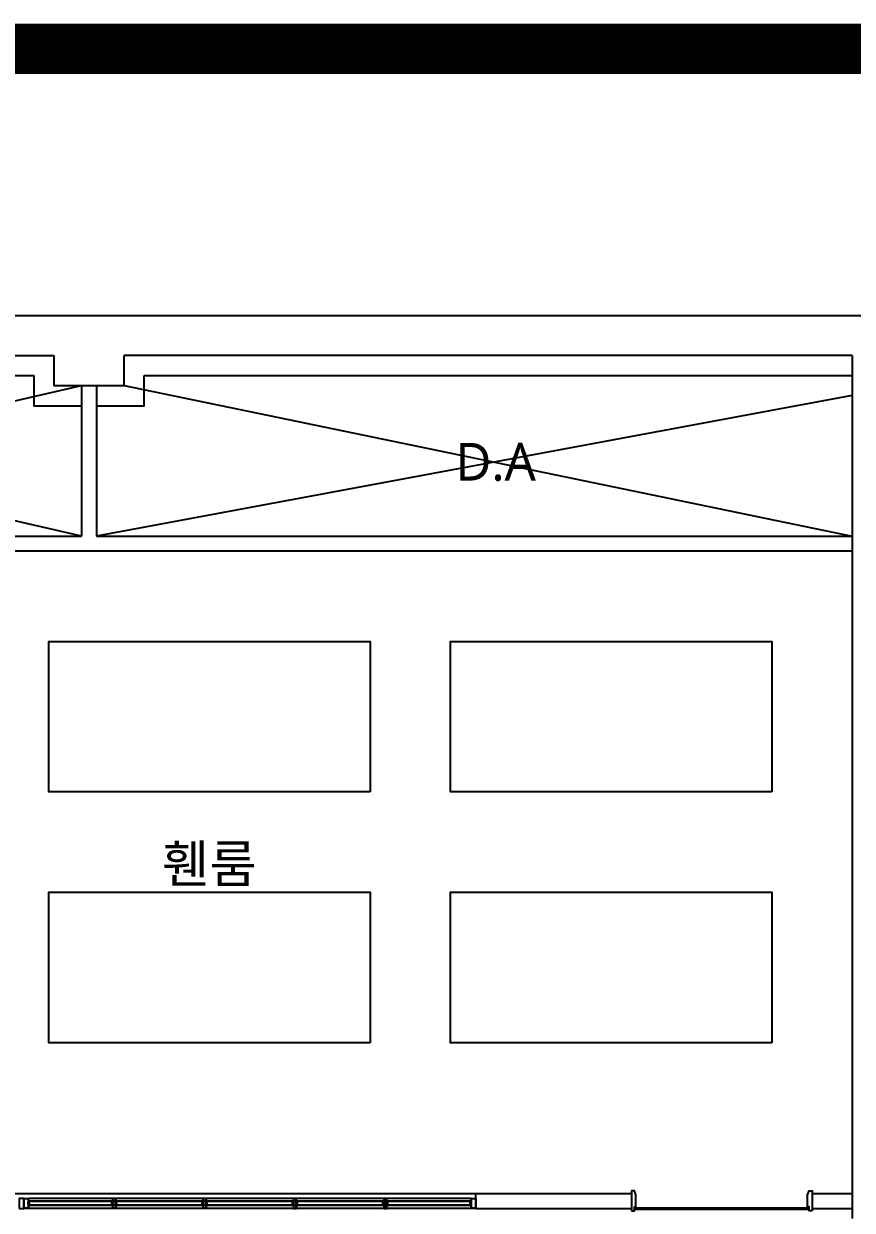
# Model space of a CAD drawing. Header units: millimetres. Extents: x -38475 to 94728, y -31127 to 90245.
# Drawn here: x 20224 to 28475, y 60176 to 72002 of the extents above; entities that cross this region are included whole.
import ezdxf
from ezdxf.enums import TextEntityAlignment as Align

# ---------------------------------------------------------------- set-up
doc = ezdxf.new("R2010")
doc.units = ezdxf.units.MM
doc.linetypes.add('HIDDEN', pattern=[9.525, 6.35, -3.175])
doc.layers.add('e-plan', color=9, linetype='Continuous')
doc.layers.add('구역', color=5, linetype='Continuous')
doc.styles.add('xr_plan$0$USUN', font='malgun_0.ttf')

# ---------------------------------------------------------------- blocks, each defined once
blk = doc.blocks.new('Xref-지하2층')
at = {"layer": 'e-plan', "linetype": 'Continuous'}
for p, q in [((-14450, 81000), (96100, 81000)), ((17750, 80600), (24050, 80600)), ((32000, 80600), (24750, 80600)), ((32000, 80600), (32000, 72000)), ((24325, 80300), (24325, 78800)), ((24475, 80300), (24475, 78800)), ((17750, 78800), (24325, 78800)), ((24475, 78800), (32000, 78800)), ((32000, 78650), (17750, 78650)), ((32000, 75400), (32000, 72100)), ((19250, 72250), (28250, 72250)), ((28250, 72250), (29800, 72250)), ((28250, 72100), (28250, 72250)), ((29800, 72250), (29800, 72100)), ((31600, 72250), (32000, 72250)), ((31600, 72250), (31600, 72100)), ((28250, 72100), (29800, 72100)), ((31600, 72100), (32000, 72100))]:
    blk.add_line(p, q, dxfattribs=at)
at = {"layer": 'e-plan'}
for p, q in [((24325, 78800), (17750, 80300)), ((17750, 78800), (24325, 80300)), ((17950, 80400), (23850, 80400)), ((24750, 80300), (32000, 78800)), ((24950, 80400), (32000, 80400)), ((32000, 80200), (24475, 78800)), ((23808, 72150), (23784, 72150)), ((23808, 72150), (23784, 72150)), ((23790, 72152), (23789, 72152)), ((23789, 72152), (23789, 72151)), ((23790, 72152), (23789, 72152)), ((23789, 72152), (23789, 72151)), ((23789, 72151), (23789, 72151)), ((23789, 72151), (23789, 72151)), ((23789, 72150), (23789, 72149)), ((23789, 72150), (23789, 72149)), ((23789, 72149), (23789, 72149)), ((23789, 72149), (23789, 72149)), ((23790, 72148), (23789, 72148)), ((23790, 72148), (23789, 72148)), ((23790, 72152), (23791, 72152)), ((23790, 72152), (23790, 72151)), ((23790, 72152), (23791, 72152)), ((23790, 72152), (23790, 72151)), ((23790, 72151), (23791, 72151)), ((23790, 72151), (23791, 72151)), ((23790, 72149), (23791, 72149)), ((23790, 72149), (23790, 72148)), ((23790, 72149), (23791, 72149)), ((23790, 72149), (23790, 72148)), ((23790, 72148), (23791, 72148)), ((23790, 72148), (23791, 72148)), ((23792, 72152), (23795, 72152)), ((23792, 72152), (23795, 72152)), ((23792, 72151), (23795, 72151)), ((23792, 72151), (23795, 72151)), ((23792, 72149), (23795, 72149)), ((23792, 72149), (23795, 72149)), ((23792, 72148), (23795, 72148)), ((23792, 72148), (23795, 72148)), ((28205, 72200), (23795, 72200)), ((28190, 72172), (23795, 72172)), ((23810, 72172), (23795, 72172)), ((23795, 72172), (23795, 72170)), ((23810, 72172), (23795, 72172)), ((23795, 72172), (23795, 72170)), ((23797, 72170), (23795, 72170)), ((23797, 72170), (23795, 72170)), ((28190, 72168), (23795, 72168)), ((23800, 72171), (23797, 72171)), ((23797, 72171), (23797, 72170)), ((23800, 72171), (23797, 72171)), ((23797, 72171), (23797, 72170)), ((23797, 72152), (23799, 72152)), ((23797, 72152), (23799, 72152)), ((23797, 72151), (23799, 72151)), ((23797, 72151), (23799, 72151)), ((23797, 72149), (23799, 72149)), ((23797, 72149), (23799, 72149)), ((23797, 72148), (23799, 72148)), ((23797, 72148), (23799, 72148)), ((23800, 72129), (23800, 72171)), ((23800, 72129), (23800, 72171)), ((23801, 72152), (23802, 72152)), ((23801, 72152), (23802, 72152)), ((23801, 72151), (23802, 72151)), ((23801, 72151), (23802, 72151)), ((23801, 72149), (23802, 72149)), ((23801, 72149), (23802, 72149)), ((23801, 72148), (23802, 72148)), ((23801, 72148), (23802, 72148)), ((23808, 72171), (23802, 72171)), ((23802, 72129), (23802, 72171)), ((23808, 72171), (23802, 72171)), ((23802, 72129), (23802, 72171)), ((23802, 72146), (23802, 72154)), ((23802, 72154), (23803, 72154)), ((23802, 72146), (23802, 72154)), ((23802, 72154), (23803, 72154)), ((23803, 72146), (23802, 72146)), ((23803, 72146), (23802, 72146)), ((23804, 72154), (23803, 72154)), ((23804, 72154), (23803, 72154)), ((23803, 72150), (23804, 72151)), ((23803, 72150), (23804, 72151)), ((23803, 72150), (23803, 72150)), ((23803, 72150), (23804, 72149)), ((23803, 72150), (23803, 72150)), ((23803, 72150), (23804, 72149)), ((23803, 72146), (23804, 72146)), ((23803, 72146), (23804, 72146)), ((23805, 72153), (23804, 72154)), ((23805, 72153), (23804, 72154)), ((23804, 72151), (23805, 72152)), ((23804, 72151), (23805, 72152)), ((23804, 72149), (23805, 72149)), ((23804, 72149), (23805, 72149)), ((23804, 72146), (23805, 72147)), ((23804, 72146), (23805, 72147)), ((23805, 72151), (23805, 72153)), ((23805, 72153), (23805, 72153)), ((23805, 72152), (23805, 72153)), ((23805, 72151), (23805, 72153)), ((23805, 72153), (23805, 72153)), ((23805, 72152), (23805, 72153)), ((23805, 72149), (23805, 72151)), ((23805, 72149), (23805, 72151)), ((23805, 72148), (23805, 72149)), ((23805, 72149), (23805, 72148)), ((23805, 72148), (23805, 72149)), ((23805, 72149), (23805, 72148)), ((23805, 72147), (23805, 72148)), ((23805, 72147), (23805, 72148)), ((23808, 72168), (23808, 72171)), ((23808, 72168), (23808, 72171)), ((23808, 72168), (23810, 72168)), ((23808, 72168), (23810, 72168)), ((23810, 72168), (23810, 72172)), ((23810, 72168), (23810, 72172)), ((24620, 72172), (24635, 72172)), ((24620, 72168), (24620, 72172)), ((24620, 72168), (24620, 72172)), ((24620, 72172), (24635, 72172)), ((24622, 72168), (24620, 72168)), ((24622, 72168), (24620, 72168)), ((24622, 72171), (24628, 72171)), ((24622, 72168), (24622, 72171)), ((24622, 72171), (24628, 72171)), ((24622, 72168), (24622, 72171)), ((24622, 72150), (24646, 72150)), ((24622, 72150), (24646, 72150)), ((24625, 72153), (24626, 72154)), ((24625, 72153), (24626, 72154)), ((24625, 72151), (24625, 72153)), ((24625, 72153), (24625, 72153)), ((24625, 72152), (24625, 72153)), ((24625, 72151), (24625, 72153)), ((24625, 72153), (24625, 72153)), ((24625, 72152), (24625, 72153)), ((24626, 72151), (24625, 72152)), ((24626, 72151), (24625, 72152)), ((24625, 72149), (24625, 72151)), ((24625, 72149), (24625, 72151)), ((24625, 72148), (24625, 72149)), ((24626, 72149), (24625, 72149)), ((24625, 72149), (24625, 72148)), ((24625, 72148), (24625, 72149)), ((24625, 72149), (24625, 72148)), ((24626, 72149), (24625, 72149)), ((24625, 72147), (24625, 72148)), ((24625, 72147), (24625, 72148)), ((24626, 72146), (24625, 72147)), ((24626, 72146), (24625, 72147)), ((24626, 72154), (24627, 72154)), ((24626, 72154), (24627, 72154)), ((24627, 72150), (24626, 72151)), ((24627, 72150), (24626, 72151)), ((24627, 72150), (24626, 72149)), ((24627, 72150), (24626, 72149)), ((24627, 72146), (24626, 72146)), ((24627, 72146), (24626, 72146)), ((24628, 72154), (24627, 72154)), ((24628, 72154), (24627, 72154)), ((24627, 72150), (24627, 72150)), ((24627, 72150), (24627, 72150)), ((24627, 72146), (24628, 72146)), ((24627, 72146), (24628, 72146)), ((24628, 72129), (24628, 72171)), ((24628, 72129), (24628, 72171)), ((24628, 72146), (24628, 72154)), ((24628, 72146), (24628, 72154)), ((24629, 72152), (24628, 72152)), ((24629, 72152), (24628, 72152)), ((24629, 72151), (24628, 72151)), ((24629, 72151), (24628, 72151)), ((24629, 72149), (24628, 72149)), ((24629, 72149), (24628, 72149)), ((24629, 72148), (24628, 72148)), ((24629, 72148), (24628, 72148)), ((24630, 72171), (24633, 72171)), ((24630, 72129), (24630, 72171)), ((24630, 72171), (24633, 72171)), ((24630, 72129), (24630, 72171)), ((24633, 72152), (24631, 72152)), ((24633, 72152), (24631, 72152)), ((24633, 72151), (24631, 72151)), ((24633, 72151), (24631, 72151)), ((24633, 72149), (24631, 72149)), ((24633, 72149), (24631, 72149)), ((24633, 72148), (24631, 72148)), ((24633, 72148), (24631, 72148)), ((24633, 72171), (24633, 72170)), ((24633, 72171), (24633, 72170)), ((24633, 72170), (24635, 72170)), ((24633, 72170), (24635, 72170)), ((24635, 72172), (24635, 72170)), ((24635, 72172), (24635, 72170)), ((24638, 72152), (24635, 72152)), ((24638, 72152), (24635, 72152)), ((24638, 72151), (24635, 72151)), ((24638, 72151), (24635, 72151)), ((24638, 72149), (24635, 72149)), ((24638, 72149), (24635, 72149)), ((24638, 72148), (24635, 72148)), ((24638, 72148), (24635, 72148)), ((24640, 72152), (24639, 72152)), ((24640, 72152), (24639, 72152)), ((24640, 72151), (24639, 72151)), ((24640, 72151), (24639, 72151)), ((24640, 72149), (24639, 72149)), ((24640, 72149), (24639, 72149)), ((24640, 72148), (24639, 72148)), ((24640, 72148), (24639, 72148)), ((24640, 72152), (24640, 72151)), ((24640, 72152), (24641, 72152)), ((24640, 72152), (24640, 72151)), ((24640, 72152), (24641, 72152)), ((24640, 72149), (24640, 72148)), ((24640, 72149), (24640, 72148)), ((24640, 72148), (24641, 72148)), ((24640, 72148), (24641, 72148)), ((24641, 72152), (24641, 72151)), ((24641, 72152), (24641, 72151)), ((24641, 72151), (24641, 72151)), ((24641, 72151), (24641, 72151)), ((24641, 72150), (24641, 72149)), ((24641, 72150), (24641, 72149)), ((24641, 72149), (24641, 72149)), ((24641, 72149), (24641, 72149)), ((24678, 72150), (24654, 72150)), ((24678, 72150), (24654, 72150)), ((24660, 72152), (24659, 72152)), ((24659, 72152), (24659, 72151)), ((24660, 72152), (24659, 72152)), ((24659, 72152), (24659, 72151)), ((24659, 72151), (24659, 72151)), ((24659, 72151), (24659, 72151)), ((24659, 72150), (24659, 72149)), ((24659, 72150), (24659, 72149)), ((24659, 72149), (24659, 72149)), ((24659, 72149), (24659, 72149)), ((24660, 72148), (24659, 72148)), ((24660, 72148), (24659, 72148)), ((24660, 72152), (24661, 72152)), ((24660, 72152), (24660, 72151)), ((24660, 72152), (24661, 72152)), ((24660, 72152), (24660, 72151)), ((24660, 72151), (24661, 72151)), ((24660, 72151), (24661, 72151)), ((24660, 72149), (24661, 72149)), ((24660, 72149), (24660, 72148)), ((24660, 72149), (24661, 72149)), ((24660, 72149), (24660, 72148)), ((24660, 72148), (24661, 72148)), ((24660, 72148), (24661, 72148)), ((24662, 72152), (24665, 72152)), ((24662, 72152), (24665, 72152)), ((24662, 72151), (24665, 72151)), ((24662, 72151), (24665, 72151)), ((24662, 72149), (24665, 72149)), ((24662, 72149), (24665, 72149)), ((24662, 72148), (24665, 72148)), ((24662, 72148), (24665, 72148)), ((24680, 72172), (24665, 72172)), ((24665, 72172), (24665, 72170)), ((24680, 72172), (24665, 72172)), ((24665, 72172), (24665, 72170)), ((24667, 72170), (24665, 72170)), ((24667, 72170), (24665, 72170)), ((24670, 72171), (24667, 72171)), ((24667, 72171), (24667, 72170)), ((24670, 72171), (24667, 72171)), ((24667, 72171), (24667, 72170)), ((24667, 72152), (24669, 72152)), ((24667, 72152), (24669, 72152)), ((24667, 72151), (24669, 72151)), ((24667, 72151), (24669, 72151)), ((24667, 72149), (24669, 72149)), ((24667, 72149), (24669, 72149)), ((24667, 72148), (24669, 72148)), ((24667, 72148), (24669, 72148)), ((24670, 72129), (24670, 72171)), ((24670, 72129), (24670, 72171)), ((24671, 72152), (24672, 72152)), ((24671, 72152), (24672, 72152)), ((24671, 72151), (24672, 72151)), ((24671, 72151), (24672, 72151)), ((24671, 72149), (24672, 72149)), ((24671, 72149), (24672, 72149)), ((24671, 72148), (24672, 72148)), ((24671, 72148), (24672, 72148)), ((24678, 72171), (24672, 72171)), ((24672, 72129), (24672, 72171)), ((24678, 72171), (24672, 72171)), ((24672, 72129), (24672, 72171)), ((24672, 72146), (24672, 72154)), ((24672, 72154), (24673, 72154)), ((24672, 72146), (24672, 72154)), ((24672, 72154), (24673, 72154)), ((24673, 72146), (24672, 72146)), ((24673, 72146), (24672, 72146)), ((24674, 72154), (24673, 72154)), ((24674, 72154), (24673, 72154)), ((24673, 72150), (24674, 72151)), ((24673, 72150), (24674, 72151)), ((24673, 72150), (24673, 72150)), ((24673, 72150), (24674, 72149)), ((24673, 72150), (24673, 72150)), ((24673, 72150), (24674, 72149)), ((24673, 72146), (24674, 72146)), ((24673, 72146), (24674, 72146)), ((24675, 72153), (24674, 72154)), ((24675, 72153), (24674, 72154)), ((24674, 72151), (24675, 72152)), ((24674, 72151), (24675, 72152)), ((24674, 72149), (24675, 72149)), ((24674, 72149), (24675, 72149)), ((24674, 72146), (24675, 72147)), ((24674, 72146), (24675, 72147)), ((24675, 72151), (24675, 72153)), ((24675, 72153), (24675, 72153)), ((24675, 72152), (24675, 72153)), ((24675, 72151), (24675, 72153)), ((24675, 72153), (24675, 72153)), ((24675, 72152), (24675, 72153)), ((24675, 72149), (24675, 72151)), ((24675, 72149), (24675, 72151)), ((24675, 72148), (24675, 72149)), ((24675, 72149), (24675, 72148)), ((24675, 72148), (24675, 72149)), ((24675, 72149), (24675, 72148)), ((24675, 72147), (24675, 72148)), ((24675, 72147), (24675, 72148)), ((24678, 72168), (24678, 72171)), ((24678, 72168), (24678, 72171)), ((24678, 72168), (24680, 72168)), ((24678, 72168), (24680, 72168)), ((24680, 72168), (24680, 72172)), ((24680, 72168), (24680, 72172)), ((25520, 72172), (25535, 72172)), ((25520, 72168), (25520, 72172)), ((25520, 72168), (25520, 72172)), ((25520, 72172), (25535, 72172)), ((25522, 72168), (25520, 72168)), ((25522, 72168), (25520, 72168)), ((25522, 72171), (25528, 72171)), ((25522, 72168), (25522, 72171)), ((25522, 72171), (25528, 72171)), ((25522, 72168), (25522, 72171)), ((25522, 72150), (25546, 72150)), ((25522, 72150), (25546, 72150)), ((25525, 72153), (25526, 72154)), ((25525, 72153), (25526, 72154)), ((25525, 72151), (25525, 72153)), ((25525, 72153), (25525, 72153)), ((25525, 72152), (25525, 72153)), ((25525, 72151), (25525, 72153)), ((25525, 72153), (25525, 72153)), ((25525, 72152), (25525, 72153)), ((25526, 72151), (25525, 72152)), ((25526, 72151), (25525, 72152)), ((25525, 72149), (25525, 72151)), ((25525, 72149), (25525, 72151)), ((25525, 72148), (25525, 72149)), ((25526, 72149), (25525, 72149)), ((25525, 72149), (25525, 72148)), ((25525, 72148), (25525, 72149)), ((25525, 72149), (25525, 72148)), ((25526, 72149), (25525, 72149)), ((25525, 72147), (25525, 72148)), ((25525, 72147), (25525, 72148)), ((25526, 72146), (25525, 72147)), ((25526, 72146), (25525, 72147)), ((25526, 72154), (25527, 72154)), ((25526, 72154), (25527, 72154)), ((25527, 72150), (25526, 72151)), ((25527, 72150), (25526, 72151)), ((25527, 72150), (25526, 72149)), ((25527, 72150), (25526, 72149)), ((25527, 72146), (25526, 72146)), ((25527, 72146), (25526, 72146)), ((25528, 72154), (25527, 72154)), ((25528, 72154), (25527, 72154)), ((25527, 72150), (25527, 72150)), ((25527, 72150), (25527, 72150)), ((25527, 72146), (25528, 72146)), ((25527, 72146), (25528, 72146)), ((25528, 72129), (25528, 72171)), ((25528, 72129), (25528, 72171)), ((25528, 72146), (25528, 72154)), ((25528, 72146), (25528, 72154)), ((25529, 72152), (25528, 72152)), ((25529, 72152), (25528, 72152)), ((25529, 72151), (25528, 72151)), ((25529, 72151), (25528, 72151)), ((25529, 72149), (25528, 72149)), ((25529, 72149), (25528, 72149)), ((25529, 72148), (25528, 72148)), ((25529, 72148), (25528, 72148)), ((25530, 72171), (25533, 72171)), ((25530, 72129), (25530, 72171)), ((25530, 72171), (25533, 72171)), ((25530, 72129), (25530, 72171)), ((25533, 72152), (25531, 72152)), ((25533, 72152), (25531, 72152)), ((25533, 72151), (25531, 72151)), ((25533, 72151), (25531, 72151)), ((25533, 72149), (25531, 72149)), ((25533, 72149), (25531, 72149)), ((25533, 72148), (25531, 72148)), ((25533, 72148), (25531, 72148)), ((25533, 72171), (25533, 72170)), ((25533, 72171), (25533, 72170)), ((25533, 72170), (25535, 72170)), ((25533, 72170), (25535, 72170)), ((25535, 72172), (25535, 72170)), ((25535, 72172), (25535, 72170)), ((25538, 72152), (25535, 72152)), ((25538, 72152), (25535, 72152)), ((25538, 72151), (25535, 72151)), ((25538, 72151), (25535, 72151)), ((25538, 72149), (25535, 72149)), ((25538, 72149), (25535, 72149)), ((25538, 72148), (25535, 72148)), ((25538, 72148), (25535, 72148)), ((25540, 72152), (25539, 72152)), ((25540, 72152), (25539, 72152)), ((25540, 72151), (25539, 72151)), ((25540, 72151), (25539, 72151)), ((25540, 72149), (25539, 72149)), ((25540, 72149), (25539, 72149)), ((25540, 72148), (25539, 72148)), ((25540, 72148), (25539, 72148)), ((25540, 72152), (25540, 72151)), ((25540, 72152), (25541, 72152)), ((25540, 72152), (25540, 72151)), ((25540, 72152), (25541, 72152)), ((25540, 72149), (25540, 72148)), ((25540, 72149), (25540, 72148)), ((25540, 72148), (25541, 72148)), ((25540, 72148), (25541, 72148)), ((25541, 72152), (25541, 72151)), ((25541, 72152), (25541, 72151)), ((25541, 72151), (25541, 72151)), ((25541, 72151), (25541, 72151)), ((25541, 72150), (25541, 72149)), ((25541, 72150), (25541, 72149)), ((25541, 72149), (25541, 72149)), ((25541, 72149), (25541, 72149)), ((25578, 72150), (25554, 72150)), ((25578, 72150), (25554, 72150)), ((25560, 72152), (25559, 72152)), ((25559, 72152), (25559, 72151)), ((25560, 72152), (25559, 72152)), ((25559, 72152), (25559, 72151)), ((25559, 72151), (25559, 72151)), ((25559, 72151), (25559, 72151)), ((25559, 72150), (25559, 72149)), ((25559, 72150), (25559, 72149)), ((25559, 72149), (25559, 72149)), ((25559, 72149), (25559, 72149)), ((25560, 72148), (25559, 72148)), ((25560, 72148), (25559, 72148)), ((25560, 72152), (25561, 72152)), ((25560, 72152), (25560, 72151)), ((25560, 72152), (25561, 72152)), ((25560, 72152), (25560, 72151)), ((25560, 72151), (25561, 72151)), ((25560, 72151), (25561, 72151)), ((25560, 72149), (25561, 72149)), ((25560, 72149), (25560, 72148)), ((25560, 72149), (25561, 72149)), ((25560, 72149), (25560, 72148)), ((25560, 72148), (25561, 72148)), ((25560, 72148), (25561, 72148)), ((25562, 72152), (25565, 72152)), ((25562, 72152), (25565, 72152)), ((25562, 72151), (25565, 72151)), ((25562, 72151), (25565, 72151)), ((25562, 72149), (25565, 72149)), ((25562, 72149), (25565, 72149)), ((25562, 72148), (25565, 72148)), ((25562, 72148), (25565, 72148)), ((25580, 72172), (25565, 72172)), ((25565, 72172), (25565, 72170)), ((25580, 72172), (25565, 72172)), ((25565, 72172), (25565, 72170)), ((25567, 72170), (25565, 72170)), ((25567, 72170), (25565, 72170)), ((25570, 72171), (25567, 72171)), ((25567, 72171), (25567, 72170)), ((25570, 72171), (25567, 72171)), ((25567, 72171), (25567, 72170)), ((25567, 72152), (25569, 72152)), ((25567, 72152), (25569, 72152)), ((25567, 72151), (25569, 72151)), ((25567, 72151), (25569, 72151)), ((25567, 72149), (25569, 72149)), ((25567, 72149), (25569, 72149)), ((25567, 72148), (25569, 72148)), ((25567, 72148), (25569, 72148)), ((25570, 72129), (25570, 72171)), ((25570, 72129), (25570, 72171)), ((25571, 72152), (25572, 72152)), ((25571, 72152), (25572, 72152)), ((25571, 72151), (25572, 72151)), ((25571, 72151), (25572, 72151)), ((25571, 72149), (25572, 72149)), ((25571, 72149), (25572, 72149)), ((25571, 72148), (25572, 72148)), ((25571, 72148), (25572, 72148)), ((25578, 72171), (25572, 72171)), ((25572, 72129), (25572, 72171)), ((25578, 72171), (25572, 72171)), ((25572, 72129), (25572, 72171)), ((25572, 72146), (25572, 72154)), ((25572, 72154), (25573, 72154)), ((25572, 72146), (25572, 72154)), ((25572, 72154), (25573, 72154)), ((25573, 72146), (25572, 72146)), ((25573, 72146), (25572, 72146)), ((25574, 72154), (25573, 72154)), ((25574, 72154), (25573, 72154)), ((25573, 72150), (25574, 72151)), ((25573, 72150), (25574, 72151)), ((25573, 72150), (25573, 72150)), ((25573, 72150), (25574, 72149)), ((25573, 72150), (25573, 72150)), ((25573, 72150), (25574, 72149)), ((25573, 72146), (25574, 72146)), ((25573, 72146), (25574, 72146)), ((25575, 72153), (25574, 72154)), ((25575, 72153), (25574, 72154)), ((25574, 72151), (25575, 72152)), ((25574, 72151), (25575, 72152)), ((25574, 72149), (25575, 72149)), ((25574, 72149), (25575, 72149)), ((25574, 72146), (25575, 72147)), ((25574, 72146), (25575, 72147)), ((25575, 72151), (25575, 72153)), ((25575, 72153), (25575, 72153)), ((25575, 72152), (25575, 72153)), ((25575, 72151), (25575, 72153)), ((25575, 72153), (25575, 72153)), ((25575, 72152), (25575, 72153)), ((25575, 72149), (25575, 72151)), ((25575, 72149), (25575, 72151)), ((25575, 72148), (25575, 72149)), ((25575, 72149), (25575, 72148)), ((25575, 72148), (25575, 72149)), ((25575, 72149), (25575, 72148)), ((25575, 72147), (25575, 72148)), ((25575, 72147), (25575, 72148)), ((25578, 72168), (25578, 72171)), ((25578, 72168), (25578, 72171)), ((25578, 72168), (25580, 72168)), ((25578, 72168), (25580, 72168)), ((25580, 72168), (25580, 72172)), ((25580, 72168), (25580, 72172)), ((26420, 72168), (26420, 72172)), ((26420, 72172), (26435, 72172)), ((26420, 72168), (26420, 72172)), ((26420, 72172), (26435, 72172)), ((26422, 72168), (26420, 72168)), ((26422, 72168), (26420, 72168)), ((26422, 72171), (26428, 72171)), ((26422, 72168), (26422, 72171)), ((26422, 72171), (26428, 72171)), ((26422, 72168), (26422, 72171)), ((26422, 72150), (26446, 72150)), ((26422, 72150), (26446, 72150)), ((26425, 72153), (26426, 72154)), ((26425, 72153), (26426, 72154)), ((26425, 72151), (26425, 72153)), ((26425, 72153), (26425, 72153)), ((26425, 72152), (26425, 72153)), ((26425, 72151), (26425, 72153)), ((26425, 72153), (26425, 72153)), ((26425, 72152), (26425, 72153)), ((26426, 72151), (26425, 72152)), ((26426, 72151), (26425, 72152)), ((26425, 72149), (26425, 72151)), ((26425, 72149), (26425, 72151)), ((26425, 72148), (26425, 72149)), ((26426, 72149), (26425, 72149)), ((26425, 72149), (26425, 72148)), ((26425, 72148), (26425, 72149)), ((26426, 72149), (26425, 72149)), ((26425, 72149), (26425, 72148)), ((26425, 72147), (26425, 72148)), ((26425, 72147), (26425, 72148)), ((26426, 72146), (26425, 72147)), ((26426, 72146), (26425, 72147)), ((26426, 72154), (26427, 72154)), ((26426, 72154), (26427, 72154)), ((26427, 72150), (26426, 72151)), ((26427, 72150), (26426, 72151)), ((26427, 72150), (26426, 72149)), ((26427, 72150), (26426, 72149)), ((26427, 72146), (26426, 72146)), ((26427, 72146), (26426, 72146)), ((26428, 72154), (26427, 72154)), ((26428, 72154), (26427, 72154)), ((26427, 72150), (26427, 72150)), ((26427, 72150), (26427, 72150)), ((26427, 72146), (26428, 72146)), ((26427, 72146), (26428, 72146)), ((26428, 72129), (26428, 72171)), ((26428, 72129), (26428, 72171)), ((26428, 72146), (26428, 72154)), ((26428, 72146), (26428, 72154)), ((26429, 72152), (26428, 72152)), ((26429, 72152), (26428, 72152)), ((26429, 72151), (26428, 72151)), ((26429, 72151), (26428, 72151)), ((26429, 72149), (26428, 72149)), ((26429, 72149), (26428, 72149)), ((26429, 72148), (26428, 72148)), ((26429, 72148), (26428, 72148)), ((26430, 72171), (26433, 72171)), ((26430, 72129), (26430, 72171)), ((26430, 72171), (26433, 72171)), ((26430, 72129), (26430, 72171)), ((26433, 72152), (26431, 72152)), ((26433, 72152), (26431, 72152)), ((26433, 72151), (26431, 72151)), ((26433, 72151), (26431, 72151)), ((26433, 72149), (26431, 72149)), ((26433, 72149), (26431, 72149)), ((26433, 72148), (26431, 72148)), ((26433, 72148), (26431, 72148)), ((26433, 72171), (26433, 72170)), ((26433, 72171), (26433, 72170)), ((26433, 72170), (26435, 72170)), ((26433, 72170), (26435, 72170)), ((26435, 72172), (26435, 72170)), ((26435, 72172), (26435, 72170)), ((26438, 72152), (26435, 72152)), ((26438, 72152), (26435, 72152)), ((26438, 72151), (26435, 72151)), ((26438, 72151), (26435, 72151)), ((26438, 72149), (26435, 72149)), ((26438, 72149), (26435, 72149)), ((26438, 72148), (26435, 72148)), ((26438, 72148), (26435, 72148)), ((26440, 72152), (26439, 72152)), ((26440, 72152), (26439, 72152)), ((26440, 72151), (26439, 72151)), ((26440, 72151), (26439, 72151)), ((26440, 72149), (26439, 72149)), ((26440, 72149), (26439, 72149)), ((26440, 72148), (26439, 72148)), ((26440, 72148), (26439, 72148)), ((26440, 72152), (26440, 72151)), ((26440, 72152), (26441, 72152)), ((26440, 72152), (26440, 72151)), ((26440, 72152), (26441, 72152)), ((26440, 72149), (26440, 72148)), ((26440, 72149), (26440, 72148)), ((26440, 72148), (26441, 72148)), ((26440, 72148), (26441, 72148)), ((26441, 72152), (26441, 72151)), ((26441, 72152), (26441, 72151)), ((26441, 72151), (26441, 72151)), ((26441, 72151), (26441, 72151)), ((26441, 72150), (26441, 72149)), ((26441, 72150), (26441, 72149)), ((26441, 72149), (26441, 72149)), ((26441, 72149), (26441, 72149)), ((26478, 72150), (26454, 72150)), ((26478, 72150), (26454, 72150)), ((26460, 72152), (26459, 72152)), ((26459, 72152), (26459, 72151)), ((26460, 72152), (26459, 72152)), ((26459, 72152), (26459, 72151)), ((26459, 72151), (26459, 72151)), ((26459, 72151), (26459, 72151)), ((26459, 72150), (26459, 72149)), ((26459, 72150), (26459, 72149)), ((26459, 72149), (26459, 72149)), ((26459, 72149), (26459, 72149)), ((26460, 72148), (26459, 72148)), ((26460, 72148), (26459, 72148)), ((26460, 72152), (26461, 72152)), ((26460, 72152), (26460, 72151)), ((26460, 72152), (26461, 72152)), ((26460, 72152), (26460, 72151)), ((26460, 72151), (26461, 72151)), ((26460, 72151), (26461, 72151)), ((26460, 72149), (26461, 72149)), ((26460, 72149), (26460, 72148)), ((26460, 72149), (26461, 72149)), ((26460, 72149), (26460, 72148)), ((26460, 72148), (26461, 72148)), ((26460, 72148), (26461, 72148)), ((26462, 72152), (26465, 72152)), ((26462, 72152), (26465, 72152)), ((26462, 72151), (26465, 72151)), ((26462, 72151), (26465, 72151)), ((26462, 72149), (26465, 72149)), ((26462, 72149), (26465, 72149)), ((26462, 72148), (26465, 72148)), ((26462, 72148), (26465, 72148)), ((26480, 72172), (26465, 72172)), ((26465, 72172), (26465, 72170)), ((26465, 72172), (26465, 72170)), ((26480, 72172), (26465, 72172)), ((26467, 72170), (26465, 72170)), ((26467, 72170), (26465, 72170)), ((26470, 72171), (26467, 72171)), ((26467, 72171), (26467, 72170)), ((26470, 72171), (26467, 72171)), ((26467, 72171), (26467, 72170)), ((26467, 72152), (26469, 72152)), ((26467, 72152), (26469, 72152)), ((26467, 72151), (26469, 72151)), ((26467, 72151), (26469, 72151)), ((26467, 72149), (26469, 72149)), ((26467, 72149), (26469, 72149)), ((26467, 72148), (26469, 72148)), ((26467, 72148), (26469, 72148)), ((26470, 72129), (26470, 72171)), ((26470, 72129), (26470, 72171)), ((26471, 72152), (26472, 72152)), ((26471, 72152), (26472, 72152)), ((26471, 72151), (26472, 72151)), ((26471, 72151), (26472, 72151)), ((26471, 72149), (26472, 72149)), ((26471, 72149), (26472, 72149)), ((26471, 72148), (26472, 72148)), ((26471, 72148), (26472, 72148)), ((26478, 72171), (26472, 72171)), ((26472, 72129), (26472, 72171)), ((26478, 72171), (26472, 72171)), ((26472, 72129), (26472, 72171)), ((26472, 72146), (26472, 72154)), ((26472, 72154), (26473, 72154)), ((26472, 72146), (26472, 72154)), ((26472, 72154), (26473, 72154)), ((26473, 72146), (26472, 72146)), ((26473, 72146), (26472, 72146)), ((26474, 72154), (26473, 72154)), ((26474, 72154), (26473, 72154)), ((26473, 72150), (26474, 72151)), ((26473, 72150), (26474, 72151)), ((26473, 72150), (26473, 72150)), ((26473, 72150), (26474, 72149)), ((26473, 72150), (26473, 72150)), ((26473, 72150), (26474, 72149)), ((26473, 72146), (26474, 72146)), ((26473, 72146), (26474, 72146)), ((26475, 72153), (26474, 72154)), ((26475, 72153), (26474, 72154)), ((26474, 72151), (26475, 72152)), ((26474, 72151), (26475, 72152)), ((26474, 72149), (26475, 72149)), ((26474, 72149), (26475, 72149)), ((26474, 72146), (26475, 72147)), ((26474, 72146), (26475, 72147)), ((26475, 72151), (26475, 72153)), ((26475, 72153), (26475, 72153)), ((26475, 72152), (26475, 72153)), ((26475, 72151), (26475, 72153)), ((26475, 72153), (26475, 72153)), ((26475, 72152), (26475, 72153)), ((26475, 72149), (26475, 72151)), ((26475, 72149), (26475, 72151)), ((26475, 72148), (26475, 72149)), ((26475, 72149), (26475, 72148)), ((26475, 72148), (26475, 72149)), ((26475, 72149), (26475, 72148)), ((26475, 72147), (26475, 72148)), ((26475, 72147), (26475, 72148)), ((26478, 72168), (26478, 72171)), ((26478, 72168), (26478, 72171)), ((26478, 72168), (26480, 72168)), ((26478, 72168), (26480, 72168)), ((26480, 72168), (26480, 72172)), ((26480, 72168), (26480, 72172)), ((27320, 72168), (27320, 72172)), ((27320, 72172), (27335, 72172)), ((27320, 72168), (27320, 72172)), ((27320, 72172), (27335, 72172)), ((27322, 72168), (27320, 72168)), ((27322, 72168), (27320, 72168)), ((27322, 72171), (27328, 72171)), ((27322, 72168), (27322, 72171)), ((27322, 72171), (27328, 72171)), ((27322, 72168), (27322, 72171)), ((27322, 72150), (27346, 72150)), ((27322, 72150), (27346, 72150)), ((27325, 72153), (27326, 72154)), ((27325, 72153), (27326, 72154)), ((27325, 72151), (27325, 72153)), ((27325, 72153), (27325, 72153)), ((27325, 72152), (27325, 72153)), ((27325, 72151), (27325, 72153)), ((27325, 72153), (27325, 72153)), ((27325, 72152), (27325, 72153)), ((27326, 72151), (27325, 72152)), ((27326, 72151), (27325, 72152)), ((27325, 72149), (27325, 72151)), ((27325, 72149), (27325, 72151)), ((27325, 72148), (27325, 72149)), ((27326, 72149), (27325, 72149)), ((27325, 72149), (27325, 72148)), ((27325, 72148), (27325, 72149)), ((27326, 72149), (27325, 72149)), ((27325, 72149), (27325, 72148)), ((27325, 72147), (27325, 72148)), ((27325, 72147), (27325, 72148)), ((27326, 72146), (27325, 72147)), ((27326, 72146), (27325, 72147)), ((27326, 72154), (27327, 72154)), ((27326, 72154), (27327, 72154)), ((27327, 72150), (27326, 72151)), ((27327, 72150), (27326, 72151)), ((27327, 72150), (27326, 72149)), ((27327, 72150), (27326, 72149)), ((27327, 72146), (27326, 72146)), ((27327, 72146), (27326, 72146)), ((27328, 72154), (27327, 72154)), ((27328, 72154), (27327, 72154)), ((27327, 72150), (27327, 72150)), ((27327, 72150), (27327, 72150)), ((27327, 72146), (27328, 72146)), ((27327, 72146), (27328, 72146)), ((27328, 72129), (27328, 72171)), ((27328, 72129), (27328, 72171)), ((27328, 72146), (27328, 72154)), ((27328, 72146), (27328, 72154)), ((27329, 72152), (27328, 72152)), ((27329, 72152), (27328, 72152)), ((27329, 72151), (27328, 72151)), ((27329, 72151), (27328, 72151)), ((27329, 72149), (27328, 72149)), ((27329, 72149), (27328, 72149)), ((27329, 72148), (27328, 72148)), ((27329, 72148), (27328, 72148)), ((27330, 72171), (27333, 72171)), ((27330, 72129), (27330, 72171)), ((27330, 72171), (27333, 72171)), ((27330, 72129), (27330, 72171)), ((27333, 72152), (27331, 72152)), ((27333, 72152), (27331, 72152)), ((27333, 72151), (27331, 72151)), ((27333, 72151), (27331, 72151)), ((27333, 72149), (27331, 72149)), ((27333, 72149), (27331, 72149)), ((27333, 72148), (27331, 72148)), ((27333, 72148), (27331, 72148)), ((27333, 72171), (27333, 72170)), ((27333, 72171), (27333, 72170)), ((27333, 72170), (27335, 72170)), ((27333, 72170), (27335, 72170)), ((27335, 72172), (27335, 72170)), ((27335, 72172), (27335, 72170)), ((27338, 72152), (27335, 72152)), ((27338, 72152), (27335, 72152)), ((27338, 72151), (27335, 72151)), ((27338, 72151), (27335, 72151)), ((27338, 72149), (27335, 72149)), ((27338, 72149), (27335, 72149)), ((27338, 72148), (27335, 72148)), ((27338, 72148), (27335, 72148)), ((27340, 72152), (27339, 72152)), ((27340, 72152), (27339, 72152)), ((27340, 72151), (27339, 72151)), ((27340, 72151), (27339, 72151)), ((27340, 72149), (27339, 72149)), ((27340, 72149), (27339, 72149)), ((27340, 72148), (27339, 72148)), ((27340, 72148), (27339, 72148)), ((27340, 72152), (27340, 72151)), ((27340, 72152), (27341, 72152)), ((27340, 72152), (27340, 72151)), ((27340, 72152), (27341, 72152)), ((27340, 72149), (27340, 72148)), ((27340, 72149), (27340, 72148)), ((27340, 72148), (27341, 72148)), ((27340, 72148), (27341, 72148)), ((27341, 72152), (27341, 72151)), ((27341, 72152), (27341, 72151)), ((27341, 72151), (27341, 72151)), ((27341, 72151), (27341, 72151)), ((27341, 72150), (27341, 72149)), ((27341, 72150), (27341, 72149)), ((27341, 72149), (27341, 72149)), ((27341, 72149), (27341, 72149)), ((27378, 72150), (27354, 72150)), ((27378, 72150), (27354, 72150)), ((27360, 72152), (27359, 72152)), ((27359, 72152), (27359, 72151)), ((27360, 72152), (27359, 72152)), ((27359, 72152), (27359, 72151)), ((27359, 72151), (27359, 72151)), ((27359, 72151), (27359, 72151)), ((27359, 72150), (27359, 72149)), ((27359, 72150), (27359, 72149)), ((27359, 72149), (27359, 72149)), ((27359, 72149), (27359, 72149)), ((27360, 72148), (27359, 72148)), ((27360, 72148), (27359, 72148)), ((27360, 72152), (27361, 72152)), ((27360, 72152), (27360, 72151)), ((27360, 72152), (27361, 72152)), ((27360, 72152), (27360, 72151)), ((27360, 72151), (27361, 72151)), ((27360, 72151), (27361, 72151)), ((27360, 72149), (27361, 72149)), ((27360, 72149), (27360, 72148)), ((27360, 72149), (27361, 72149)), ((27360, 72149), (27360, 72148)), ((27360, 72148), (27361, 72148)), ((27360, 72148), (27361, 72148)), ((27362, 72152), (27365, 72152)), ((27362, 72152), (27365, 72152)), ((27362, 72151), (27365, 72151)), ((27362, 72151), (27365, 72151)), ((27362, 72149), (27365, 72149)), ((27362, 72149), (27365, 72149)), ((27362, 72148), (27365, 72148)), ((27362, 72148), (27365, 72148)), ((27380, 72172), (27365, 72172)), ((27365, 72172), (27365, 72170)), ((27365, 72172), (27365, 72170)), ((27380, 72172), (27365, 72172)), ((27367, 72170), (27365, 72170)), ((27367, 72170), (27365, 72170)), ((27370, 72171), (27367, 72171)), ((27367, 72171), (27367, 72170)), ((27370, 72171), (27367, 72171)), ((27367, 72171), (27367, 72170)), ((27367, 72152), (27369, 72152)), ((27367, 72152), (27369, 72152)), ((27367, 72151), (27369, 72151)), ((27367, 72151), (27369, 72151)), ((27367, 72149), (27369, 72149)), ((27367, 72149), (27369, 72149)), ((27367, 72148), (27369, 72148)), ((27367, 72148), (27369, 72148)), ((27370, 72129), (27370, 72171)), ((27370, 72129), (27370, 72171)), ((27371, 72152), (27372, 72152)), ((27371, 72152), (27372, 72152)), ((27371, 72151), (27372, 72151)), ((27371, 72151), (27372, 72151)), ((27371, 72149), (27372, 72149)), ((27371, 72149), (27372, 72149)), ((27371, 72148), (27372, 72148)), ((27371, 72148), (27372, 72148)), ((27378, 72171), (27372, 72171)), ((27372, 72129), (27372, 72171)), ((27378, 72171), (27372, 72171)), ((27372, 72129), (27372, 72171)), ((27372, 72146), (27372, 72154)), ((27372, 72154), (27373, 72154)), ((27372, 72146), (27372, 72154)), ((27372, 72154), (27373, 72154)), ((27373, 72146), (27372, 72146)), ((27373, 72146), (27372, 72146)), ((27374, 72154), (27373, 72154)), ((27374, 72154), (27373, 72154)), ((27373, 72150), (27374, 72151)), ((27373, 72150), (27374, 72151)), ((27373, 72150), (27373, 72150)), ((27373, 72150), (27374, 72149)), ((27373, 72150), (27373, 72150)), ((27373, 72150), (27374, 72149)), ((27373, 72146), (27374, 72146)), ((27373, 72146), (27374, 72146)), ((27375, 72153), (27374, 72154)), ((27375, 72153), (27374, 72154)), ((27374, 72151), (27375, 72152)), ((27374, 72151), (27375, 72152)), ((27374, 72149), (27375, 72149)), ((27374, 72149), (27375, 72149)), ((27374, 72146), (27375, 72147)), ((27374, 72146), (27375, 72147)), ((27375, 72151), (27375, 72153)), ((27375, 72153), (27375, 72153)), ((27375, 72152), (27375, 72153)), ((27375, 72151), (27375, 72153)), ((27375, 72153), (27375, 72153)), ((27375, 72152), (27375, 72153)), ((27375, 72149), (27375, 72151)), ((27375, 72149), (27375, 72151)), ((27375, 72148), (27375, 72149)), ((27375, 72149), (27375, 72148)), ((27375, 72148), (27375, 72149)), ((27375, 72149), (27375, 72148)), ((27375, 72147), (27375, 72148)), ((27375, 72147), (27375, 72148)), ((27378, 72168), (27378, 72171)), ((27378, 72168), (27378, 72171)), ((27378, 72168), (27380, 72168)), ((27378, 72168), (27380, 72168)), ((27380, 72168), (27380, 72172)), ((27380, 72168), (27380, 72172)), ((28190, 72168), (28190, 72172)), ((28190, 72172), (28205, 72172)), ((28190, 72168), (28190, 72172)), ((28190, 72172), (28205, 72172)), ((28192, 72168), (28190, 72168)), ((28192, 72168), (28190, 72168)), ((28192, 72171), (28198, 72171)), ((28192, 72168), (28192, 72171)), ((28192, 72171), (28198, 72171)), ((28192, 72168), (28192, 72171)), ((28192, 72150), (28216, 72150)), ((28192, 72150), (28216, 72150)), ((28195, 72153), (28196, 72154)), ((28195, 72153), (28196, 72154)), ((28195, 72151), (28195, 72153)), ((28195, 72153), (28195, 72153)), ((28195, 72152), (28195, 72153)), ((28195, 72151), (28195, 72153)), ((28195, 72153), (28195, 72153)), ((28195, 72152), (28195, 72153)), ((28196, 72151), (28195, 72152)), ((28196, 72151), (28195, 72152)), ((28195, 72149), (28195, 72151)), ((28195, 72149), (28195, 72151)), ((28195, 72148), (28195, 72149)), ((28196, 72149), (28195, 72149)), ((28195, 72149), (28195, 72148)), ((28195, 72148), (28195, 72149)), ((28196, 72149), (28195, 72149)), ((28195, 72149), (28195, 72148)), ((28195, 72147), (28195, 72148)), ((28195, 72147), (28195, 72148)), ((28196, 72146), (28195, 72147)), ((28196, 72146), (28195, 72147)), ((28196, 72154), (28197, 72154)), ((28196, 72154), (28197, 72154)), ((28197, 72150), (28196, 72151)), ((28197, 72150), (28196, 72151)), ((28197, 72150), (28196, 72149)), ((28197, 72150), (28196, 72149)), ((28197, 72146), (28196, 72146)), ((28197, 72146), (28196, 72146)), ((28198, 72154), (28197, 72154)), ((28198, 72154), (28197, 72154)), ((28197, 72150), (28197, 72150)), ((28197, 72150), (28197, 72150)), ((28197, 72146), (28198, 72146)), ((28197, 72146), (28198, 72146)), ((28198, 72129), (28198, 72171)), ((28198, 72129), (28198, 72171)), ((28198, 72146), (28198, 72154)), ((28198, 72146), (28198, 72154)), ((28199, 72152), (28198, 72152)), ((28199, 72152), (28198, 72152)), ((28199, 72151), (28198, 72151)), ((28199, 72151), (28198, 72151)), ((28199, 72149), (28198, 72149)), ((28199, 72149), (28198, 72149)), ((28199, 72148), (28198, 72148)), ((28199, 72148), (28198, 72148)), ((28200, 72171), (28203, 72171)), ((28200, 72129), (28200, 72171)), ((28200, 72171), (28203, 72171)), ((28200, 72129), (28200, 72171)), ((28203, 72152), (28201, 72152)), ((28203, 72152), (28201, 72152)), ((28203, 72151), (28201, 72151)), ((28203, 72151), (28201, 72151)), ((28203, 72149), (28201, 72149)), ((28203, 72149), (28201, 72149)), ((28203, 72148), (28201, 72148)), ((28203, 72148), (28201, 72148)), ((28203, 72171), (28203, 72170)), ((28203, 72171), (28203, 72170)), ((28203, 72170), (28205, 72170)), ((28203, 72170), (28205, 72170)), ((28205, 72200), (28250, 72200)), ((28205, 72172), (28205, 72170)), ((28205, 72172), (28205, 72170)), ((28208, 72152), (28205, 72152)), ((28208, 72152), (28205, 72152)), ((28208, 72151), (28205, 72151)), ((28208, 72151), (28205, 72151)), ((28208, 72149), (28205, 72149)), ((28208, 72149), (28205, 72149)), ((28208, 72148), (28205, 72148)), ((28208, 72148), (28205, 72148)), ((28207, 72198), (28248, 72198)), ((28210, 72152), (28209, 72152)), ((28210, 72152), (28209, 72152)), ((28210, 72151), (28209, 72151)), ((28210, 72151), (28209, 72151)), ((28210, 72149), (28209, 72149)), ((28210, 72149), (28209, 72149)), ((28210, 72148), (28209, 72148)), ((28210, 72148), (28209, 72148)), ((28210, 72152), (28210, 72151)), ((28210, 72152), (28211, 72152)), ((28210, 72152), (28210, 72151)), ((28210, 72152), (28211, 72152)), ((28210, 72149), (28210, 72148)), ((28210, 72149), (28210, 72148)), ((28210, 72148), (28211, 72148)), ((28210, 72148), (28211, 72148)), ((28211, 72152), (28211, 72151)), ((28211, 72152), (28211, 72151)), ((28211, 72151), (28211, 72151)), ((28211, 72151), (28211, 72151)), ((28211, 72150), (28211, 72149)), ((28211, 72150), (28211, 72149)), ((28211, 72149), (28211, 72149)), ((28211, 72149), (28211, 72149)), ((28190, 72132), (23795, 72132)), ((23795, 72130), (23795, 72128)), ((23797, 72130), (23795, 72130)), ((23795, 72130), (23795, 72128)), ((23797, 72130), (23795, 72130)), ((28190, 72128), (23795, 72128)), ((23795, 72128), (23810, 72128)), ((23795, 72128), (23810, 72128)), ((24400, 72100), (23795, 72100)), ((28205, 72100), (23795, 72100)), ((23797, 72130), (23797, 72129)), ((23797, 72130), (23797, 72129)), ((23797, 72129), (23800, 72129)), ((23797, 72129), (23800, 72129)), ((23802, 72129), (23808, 72129)), ((23802, 72129), (23808, 72129)), ((23808, 72129), (23808, 72132)), ((23808, 72132), (23810, 72132)), ((23808, 72129), (23808, 72132)), ((23808, 72132), (23810, 72132)), ((23810, 72128), (23810, 72132)), ((23810, 72128), (23810, 72132)), ((24620, 72128), (24620, 72132)), ((24622, 72132), (24620, 72132)), ((24620, 72128), (24620, 72132)), ((24622, 72132), (24620, 72132)), ((24635, 72128), (24620, 72128)), ((24635, 72128), (24620, 72128)), ((24622, 72129), (24622, 72132)), ((24622, 72129), (24622, 72132)), ((24628, 72129), (24622, 72129)), ((24628, 72129), (24622, 72129)), ((24633, 72129), (24630, 72129)), ((24633, 72129), (24630, 72129)), ((24633, 72130), (24633, 72129)), ((24633, 72130), (24635, 72130)), ((24633, 72130), (24633, 72129)), ((24633, 72130), (24635, 72130)), ((24635, 72130), (24635, 72128)), ((24635, 72130), (24635, 72128)), ((24665, 72130), (24665, 72128)), ((24667, 72130), (24665, 72130)), ((24665, 72130), (24665, 72128)), ((24667, 72130), (24665, 72130)), ((24665, 72128), (24680, 72128)), ((24665, 72128), (24680, 72128)), ((24667, 72130), (24667, 72129)), ((24667, 72130), (24667, 72129)), ((24667, 72129), (24670, 72129)), ((24667, 72129), (24670, 72129)), ((24672, 72129), (24678, 72129)), ((24672, 72129), (24678, 72129)), ((24678, 72129), (24678, 72132)), ((24678, 72132), (24680, 72132)), ((24678, 72129), (24678, 72132)), ((24678, 72132), (24680, 72132)), ((24680, 72128), (24680, 72132)), ((24680, 72128), (24680, 72132)), ((25520, 72128), (25520, 72132)), ((25522, 72132), (25520, 72132)), ((25520, 72128), (25520, 72132)), ((25522, 72132), (25520, 72132)), ((25535, 72128), (25520, 72128)), ((25535, 72128), (25520, 72128)), ((25522, 72129), (25522, 72132)), ((25522, 72129), (25522, 72132)), ((25528, 72129), (25522, 72129)), ((25528, 72129), (25522, 72129)), ((25533, 72129), (25530, 72129)), ((25533, 72129), (25530, 72129)), ((25533, 72130), (25533, 72129)), ((25533, 72130), (25535, 72130)), ((25533, 72130), (25533, 72129)), ((25533, 72130), (25535, 72130)), ((25535, 72130), (25535, 72128)), ((25535, 72130), (25535, 72128)), ((25565, 72130), (25565, 72128)), ((25567, 72130), (25565, 72130)), ((25565, 72130), (25565, 72128)), ((25567, 72130), (25565, 72130)), ((25565, 72128), (25580, 72128)), ((25565, 72128), (25580, 72128)), ((25567, 72130), (25567, 72129)), ((25567, 72130), (25567, 72129)), ((25567, 72129), (25570, 72129)), ((25567, 72129), (25570, 72129)), ((25572, 72129), (25578, 72129)), ((25572, 72129), (25578, 72129)), ((25578, 72129), (25578, 72132)), ((25578, 72132), (25580, 72132)), ((25578, 72129), (25578, 72132)), ((25578, 72132), (25580, 72132)), ((25580, 72128), (25580, 72132)), ((25580, 72128), (25580, 72132)), ((26420, 72128), (26420, 72132)), ((26422, 72132), (26420, 72132)), ((26420, 72128), (26420, 72132)), ((26422, 72132), (26420, 72132)), ((26435, 72128), (26420, 72128)), ((26435, 72128), (26420, 72128)), ((26422, 72129), (26422, 72132)), ((26422, 72129), (26422, 72132)), ((26428, 72129), (26422, 72129)), ((26428, 72129), (26422, 72129)), ((26433, 72129), (26430, 72129)), ((26433, 72129), (26430, 72129)), ((26433, 72130), (26433, 72129)), ((26433, 72130), (26435, 72130)), ((26433, 72130), (26433, 72129)), ((26433, 72130), (26435, 72130)), ((26435, 72130), (26435, 72128)), ((26435, 72130), (26435, 72128)), ((26465, 72130), (26465, 72128)), ((26467, 72130), (26465, 72130)), ((26465, 72130), (26465, 72128)), ((26467, 72130), (26465, 72130)), ((26465, 72128), (26480, 72128)), ((26465, 72128), (26480, 72128)), ((26467, 72130), (26467, 72129)), ((26467, 72130), (26467, 72129)), ((26467, 72129), (26470, 72129)), ((26467, 72129), (26470, 72129)), ((26472, 72129), (26478, 72129)), ((26472, 72129), (26478, 72129)), ((26478, 72129), (26478, 72132)), ((26478, 72132), (26480, 72132)), ((26478, 72129), (26478, 72132)), ((26478, 72132), (26480, 72132)), ((26480, 72128), (26480, 72132)), ((26480, 72128), (26480, 72132)), ((27320, 72128), (27320, 72132)), ((27322, 72132), (27320, 72132)), ((27320, 72128), (27320, 72132)), ((27322, 72132), (27320, 72132)), ((27335, 72128), (27320, 72128)), ((27335, 72128), (27320, 72128)), ((27322, 72129), (27322, 72132)), ((27322, 72129), (27322, 72132)), ((27328, 72129), (27322, 72129)), ((27328, 72129), (27322, 72129)), ((27333, 72129), (27330, 72129)), ((27333, 72129), (27330, 72129)), ((27333, 72130), (27333, 72129)), ((27333, 72130), (27335, 72130)), ((27333, 72130), (27333, 72129)), ((27333, 72130), (27335, 72130)), ((27335, 72130), (27335, 72128)), ((27335, 72130), (27335, 72128)), ((27365, 72130), (27365, 72128)), ((27367, 72130), (27365, 72130)), ((27365, 72130), (27365, 72128)), ((27367, 72130), (27365, 72130)), ((27365, 72128), (27380, 72128)), ((27365, 72128), (27380, 72128)), ((27367, 72130), (27367, 72129)), ((27367, 72130), (27367, 72129)), ((27367, 72129), (27370, 72129)), ((27367, 72129), (27370, 72129)), ((27372, 72129), (27378, 72129)), ((27372, 72129), (27378, 72129)), ((27378, 72129), (27378, 72132)), ((27378, 72132), (27380, 72132)), ((27378, 72129), (27378, 72132)), ((27378, 72132), (27380, 72132)), ((27380, 72128), (27380, 72132)), ((27380, 72128), (27380, 72132)), ((28190, 72128), (28190, 72132)), ((28192, 72132), (28190, 72132)), ((28190, 72128), (28190, 72132)), ((28192, 72132), (28190, 72132)), ((28205, 72128), (28190, 72128)), ((28205, 72128), (28190, 72128)), ((28192, 72129), (28192, 72132)), ((28192, 72129), (28192, 72132)), ((28198, 72129), (28192, 72129)), ((28198, 72129), (28192, 72129)), ((28203, 72129), (28200, 72129)), ((28203, 72129), (28200, 72129)), ((28203, 72130), (28203, 72129)), ((28203, 72130), (28205, 72130)), ((28203, 72130), (28203, 72129)), ((28203, 72130), (28205, 72130)), ((28205, 72130), (28205, 72128)), ((28205, 72130), (28205, 72128)), ((28248, 72102), (28207, 72102)), ((31570, 72103), (29830, 72103)), ((31570, 72088), (29830, 72088))]:
    blk.add_line(p, q, dxfattribs=at)
for points in [[(24050, 80600), (24050, 80300), (24750, 80300), (24750, 80600)], [(23850, 80400), (23850, 80100), (24325, 80100)], [(24475, 80100), (24950, 80100), (24950, 80400)], [(29800, 72075), (29830, 72075), (29830, 72115), (29845, 72115), (29845, 72235), (29830, 72275), (29800, 72275), (29800, 72075)], [(31600, 72075), (31570, 72075), (31570, 72115), (31555, 72115), (31555, 72235), (31570, 72275), (31600, 72275), (31600, 72075)], [(23705, 72100), (23750, 72100), (23750, 72200), (23705, 72200), (23705, 72100)], [(23795, 72100), (23750, 72100), (23750, 72200), (23795, 72200), (23795, 72100)], [(28250, 72100), (28205, 72100), (28205, 72200), (28250, 72200), (28250, 72100)]]:
    blk.add_lwpolyline(points, dxfattribs=at)
for points in [[(27200, 76250), (24000, 76250), (24000, 77750), (27200, 77750)], [(31200, 76250), (28000, 76250), (28000, 77750), (31200, 77750)], [(27200, 73750), (24000, 73750), (24000, 75250), (27200, 75250)], [(31200, 73750), (28000, 73750), (28000, 75250), (31200, 75250)], [(23752, 72198), (23793, 72198), (23793, 72102), (23752, 72102)], [(24635, 72200), (24665, 72200), (24665, 72100), (24635, 72100)], [(24637, 72198), (24663, 72198), (24663, 72102), (24637, 72102)], [(25535, 72200), (25565, 72200), (25565, 72100), (25535, 72100)], [(25537, 72198), (25563, 72198), (25563, 72102), (25537, 72102)], [(26465, 72200), (26435, 72200), (26435, 72100), (26465, 72100)], [(26463, 72198), (26437, 72198), (26437, 72102), (26463, 72102)], [(27365, 72200), (27335, 72200), (27335, 72100), (27365, 72100)], [(27363, 72198), (27337, 72198), (27337, 72102), (27363, 72102)], [(28207, 72198), (28248, 72198), (28248, 72102), (28207, 72102)]]:
    blk.add_lwpolyline(points, close=True, dxfattribs=at)
at = {"layer": 'e-plan', "style": 'xr_plan$0$USUN'}
blk.add_text('D.A', height=375, dxfattribs=at).set_placement((28450, 79541), align=Align.MIDDLE_CENTER)
at = {"layer": 'e-plan', "ltscale": 3, "style": 'xr_plan$0$USUN'}
blk.add_text('휀룸', height=375, dxfattribs=at).set_placement((25598, 75533), align=Align.MIDDLE_CENTER)
blk = doc.blocks.new('A$C61602750')
at = {"layer": 'e-plan'}
blk.add_blockref('Xref-지하2층', (-3525, -11905), dxfattribs=at)

msp = doc.modelspace()

# ---------------------------------------------------------------- linework, layer by layer
at = {"layer": '구역', "color": 7, "linetype": 'HIDDEN', "ltscale": 2, "const_width": 500}
msp.add_lwpolyline([(-21020, 71752), (-21020, 47998), (-10975, 47998), (-10975, 45891), (54848, 45891), (54848, 71752)], close=True, dxfattribs=at)

# ---------------------------------------------------------------- block references
at = {"layer": 'e-plan'}
msp.add_blockref('A$C61602750', (0, 0), dxfattribs=at)

doc.saveas('drawing.dxf')
